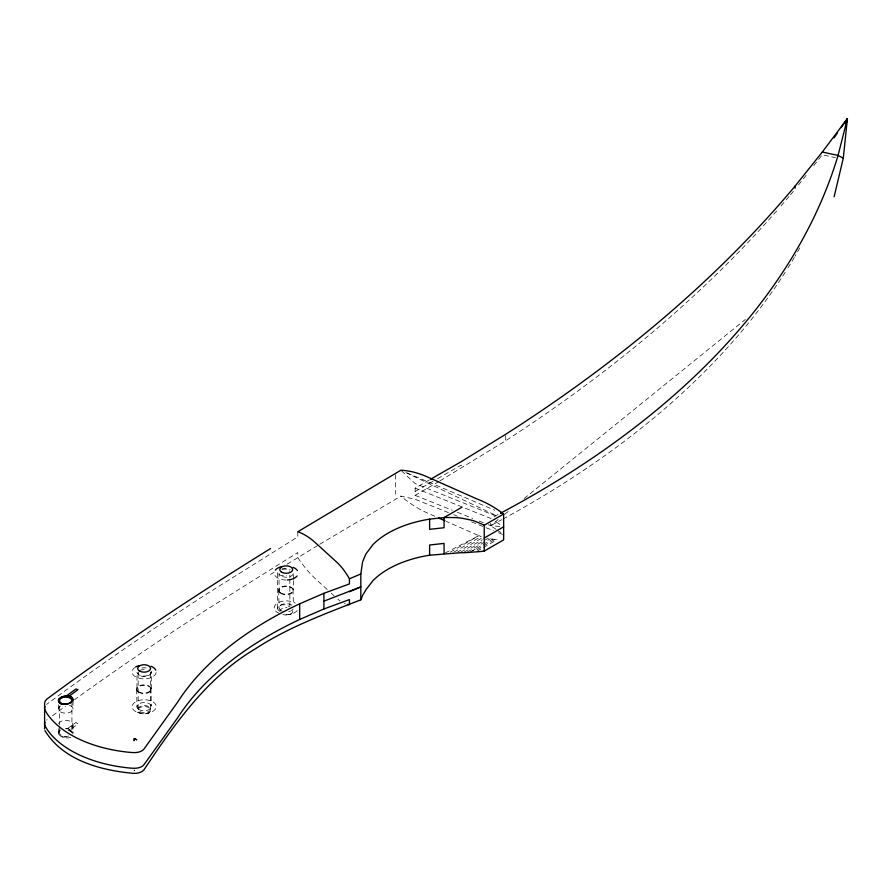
<?xml version="1.0" encoding="UTF-8"?>
<svg xmlns="http://www.w3.org/2000/svg" width="892" height="892" viewBox="0 0 892 892"><rect width="100%" height="100%" fill="white"/><g stroke="black" fill="none" stroke-linecap="round" stroke-linejoin="round"><path stroke-width="0.67" stroke-dasharray="4.46 3.34" d="M134.279 770.052L134.101 771.011L134.525 770.197M70.869 737.327C66.666 738.855 59.876 737.807 58.37 733.034L60.511 729.912M58.37 733.034L58.37 728.753M59.351 730.793L58.616 731.908A7.326 4.226 0 0 0 61.236 736.257A7.326 4.226 0 0 0 69.353 736.558M798.485 184.978L806.992 174.196M813.794 165.577L822.301 154.807L835.436 157.605M498.204 519.534L490.656 525.656L485.538 523.593M504.682 514.294L508.998 510.804M524.106 498.572L745.322 319.481M52.517 715.707L63.276 707.813A3727.824 2152.24 0 0 1 65.517 706.185M439.968 480.888L505.686 440.715A1823.036 1062.015 -0.3 0 0 776.676 210.925M270.588 574.392L274.134 572.207M287.146 564.179L318.645 544.934M319.793 544.231L400.854 496.108L415.137 499.264L448.486 512.644M429.32 479.963L415.137 488.102L415.137 495.35L438.786 481.58M450.27 552.181L478.87 535.668A85.498 59.218 49.2 0 0 481.178 536.438L451.943 553.296M457.083 552.349L482.349 537.776M460.841 552.115L482.293 539.749M464.219 552.037L488.069 538.277A85.498 59.218 49.2 0 0 499.297 539.805M467.508 551.903L490.344 538.746M471.868 551.078L475.157 549.182M469.671 552.349L492.607 539.125M477.008 549.717L494.859 539.426M477.042 551.223L482.94 547.822M483.408 547.543L497.089 539.66M432.865 481.357L415.137 491.525L415.137 488.102L490.656 518.408A1096.681 633.164 0 0 0 499.264 513.892M437.604 478.636L461.242 465.078L461.242 468.501M445.264 552.973L478.87 535.668L446.201 521.352M288.45 614.778L291.338 613.975M146.388 713.656L149.265 712.853M499.754 526.481L490.656 525.656L490.656 523.236M137.268 712.318A12.042 6.88 -0.5 0 0 156.178 707.166A12.042 6.88 -0.5 0 0 139.085 700.432A12.042 6.88 -0.5 0 0 137.268 712.318L140.825 713.332M495.952 516.022L415.137 483.587L400.854 470.24M415.137 495.35L452.255 510.246M457.373 512.298L472.738 518.464M479.138 521.028L484.256 523.08M453.627 514.706L457.473 516.245M471.578 521.909L493.387 530.662M498.517 532.725L503.645 534.776M407.198 472.95L494.77 510.235M65.696 728.675A7.326 4.226 0 0 1 69.353 729.232L70.869 729.912A7.326 4.226 0 0 1 72.765 733.993M434.817 516.29L427.223 512.922A91.898 59.463 53.1 0 1 400.854 496.108M405.86 472.626L497.379 516.122M72.04 732.198L66.543 729.344L75.876 722.498L78.028 723.88L69.364 730.236L69.353 729.232M496.063 521.92L501.482 525.433M496.063 529.357L490.656 525.656A1096.714 639.687 -0.3 0 0 501.717 519.735M497.156 530.104L501.482 533.07M327.174 589.501L315.891 579.22A94.742 41.4 69.9 0 1 297.794 557.623L297.794 552.527L209.765 607.686A3727.824 2152.24 0 0 0 74.515 699.685M331.278 593.236L334.021 595.733M293.044 589.59L293.357 604.542M278.717 590.604L279.084 608.266M150.982 688.468L151.339 706.141M136.643 689.483L137.011 707.144M505.686 435.564L505.686 440.715M395.334 474.711L395.334 494.201M297.794 531.755L297.794 536.85L209.765 592.009A3727.824 2152.24 0 0 0 63.276 692.147L47.142 703.989A11.875 6.857 0 0 0 46.574 704.435M293.368 579.321L293.368 572.608A7.214 4.159 0 0 1 287.012 577.213A7.214 4.159 0 0 1 279.04 573.534L279.04 590.995M293.368 580.67L293.368 590.069M289.844 575.006L289.844 577.782M289.844 579.164L289.844 606.906M277.49 608.288L277.49 572.24A6.177 3.568 0 0 0 286.756 575.329M151.305 688.936L151.305 671.486A7.214 4.159 0 0 1 144.95 676.091A7.214 4.159 0 0 1 136.978 672.412L136.978 689.873M150.514 673.07L150.514 709.118M138.149 673.07L138.149 709.118M73.021 700.633L73.021 708.928M73.021 724.605L73.021 732.901M71.929 701.982L71.929 732.901A6.233 3.601 0 0 0 67.301 729.422M70.869 729.912L70.869 731.128M59.463 706.007L59.463 724.828M59.463 726.177L59.463 732.901M58.37 704.78L58.37 708.928M285.864 580.023A12.042 6.958 0 0 1 274.212 572.463M281.917 569.732A7.214 4.159 0 0 1 290.045 569.553M292.732 610.864A6.456 3.691 -0.5 0 1 289.755 614.41A6.456 3.691 -0.5 0 1 282.887 614.454M279.91 611.756A6.456 3.691 -0.5 0 1 287.046 607.642M297.159 610.607A12.042 6.88 -0.5 0 1 283.132 614.432M279.341 613.44A12.042 6.88 -0.5 0 1 277.256 603.237A12.042 6.88 -0.5 0 1 295.252 603.137M293.055 609.091A7.214 4.125 -0.5 0 1 291.35 610.652M290.536 611.053A7.214 4.125 -0.5 0 1 288.629 611.644M282.407 611.276A7.214 4.125 -0.5 0 1 281.147 604.888A7.214 4.125 -0.5 0 1 292.353 605.534M156.133 672.557A12.042 6.958 0 0 1 139.687 678.411A12.042 6.958 0 0 1 134.692 667.629M141.761 668.019A7.214 4.159 0 0 1 147.972 668.42M502.932 519.077A1096.714 639.687 -0.3 0 0 761.512 306.38A1096.714 638.583 -0.2 0 0 786.398 270.387M799.789 247.931A1096.714 638.583 -0.2 0 1 795.028 256.238M794.326 257.42A1096.714 638.583 -0.2 0 1 787.145 269.217M282.073 568.795A6.177 3.568 0 0 1 289.632 571.315M58.616 723.512A7.326 4.226 0 0 1 66.967 720.435A7.326 4.226 0 0 1 72.988 724.973A7.326 4.226 0 0 1 65.696 728.831M68.807 736.023A6.233 3.601 0 0 1 60.745 735.086A6.233 3.601 0 0 1 61.28 730.358M279.296 610.808A6.177 3.568 0 0 1 279.91 605.456A6.177 3.568 0 0 1 289.019 606.504M150.302 672.144A6.177 3.568 0 0 1 144.337 676.638A6.177 3.568 0 0 1 138.36 672.144M139.966 670.539A6.177 3.568 0 0 1 147.425 669.97M46.574 720.112A11.875 6.857 0 0 1 47.142 719.654M69.353 705.271A7.326 4.226 0 0 1 71.694 711.359A7.326 4.226 0 0 1 60.979 712.173A7.326 4.226 0 0 1 60.511 705.94M345.416 603.828A47.967 20.962 69.9 0 1 344.368 603.416M340.064 600.918A47.967 20.962 69.9 0 1 337.867 599.212M793.367 191.356A1823.036 1062.015 -0.3 0 1 789.911 195.493M789.041 196.519A1823.036 1062.015 -0.3 0 1 780.244 206.821M280.746 593.247A7.214 4.159 0 0 0 293.011 591.909A7.214 4.159 0 0 0 284.871 586.445A7.214 4.159 0 0 0 280.746 593.247M280.411 592.823A7.214 4.125 -0.5 0 0 292.688 591.418A7.214 4.125 -0.5 0 0 284.537 586.055A7.214 4.125 -0.5 0 0 280.411 592.823M138.673 692.125A7.214 4.159 0 0 0 150.949 690.787A7.214 4.159 0 0 0 142.798 685.312A7.214 4.159 0 0 0 138.673 692.125M139.364 712.619A6.456 3.691 -0.5 0 0 150.347 711.37A6.456 3.691 -0.5 0 0 143.055 706.576A6.456 3.691 -0.5 0 0 139.364 712.619M138.717 709.363A7.214 4.125 -0.5 0 0 150.982 707.958A7.214 4.125 -0.5 0 0 142.843 702.606A7.214 4.125 -0.5 0 0 138.717 709.363M138.349 691.69A7.214 4.125 -0.5 0 0 150.614 690.297A7.214 4.125 -0.5 0 0 142.475 684.933A7.214 4.125 -0.5 0 0 138.349 691.69M139.966 711.638A6.177 3.568 0 0 0 150.302 710.043A6.177 3.568 0 0 0 142.731 705.672A6.177 3.568 0 0 0 139.966 711.638"/><path stroke-width="1.34" d="M834.12 196.742L843.297 158.163L847.4 118.603L822.301 152.03L795.084 186.105A1822.98 1052.493 0 0 1 505.686 434.281L461.242 461.655L430.502 479.283M44.923 730.57C63.076 760.452 100.852 770.42 133.588 773.364C137.29 773.487 141.56 772.762 144.025 769.729C174.687 723.947 207.212 677.117 255.736 648.596C288.294 627.321 324.844 613.886 360.825 599.814L360.825 573.957L361.717 567.635A74.895 7.604 -85.9 0 1 362.654 561.737L362.676 561.692A105.858 24.017 -80.5 0 1 366.066 553.765L372.99 544.588A93.794 54.144 0 0 1 429.621 519.144L444.06 517.55A177.24 144.638 -3.3 0 1 455.879 517.639L459.659 517.895A130.477 105.724 12.2 0 1 472.972 520.56L475.871 521.608A104.308 81.83 26.5 0 1 484.245 525.221L503.645 514.015L503.645 534.564M846.151 123.888L847.4 118.603L841.123 127.656M847.4 118.603L838.056 155.442A1096.681 633.164 0 0 1 500.49 513.235M58.616 699.439C58.069 706.821 71.873 704.992 73.021 698.982C70.802 693.575 61.492 695.649 58.616 699.54A7.326 4.226 0 0 0 62.027 704.301M360.825 599.814L361.717 597.896A74.895 7.604 -85.9 0 0 362.654 595.176A105.858 24.017 -80.5 0 0 366.066 589.523L372.99 580.636A93.794 54.144 0 0 1 429.621 555.203L459.659 552.806A130.477 105.724 12.2 0 0 472.972 552.059L475.871 551.903A104.308 81.83 26.5 0 0 484.245 551.078L503.645 539.872L503.645 534.776M834.065 137.836L837.209 133.309M58.616 699.54L60.511 697.644A7.326 4.226 0 0 1 69.353 696.975L70.869 697.644A7.326 4.226 0 0 1 73.021 700.633M66.543 695.86L75.876 689.014L78.028 689.616L69.364 695.972L69.353 696.975M270.588 548.524C194.233 595.789 119.35 645.485 47.142 698.893L45.28 700.844L44.6 703.041L44.6 728.909M461.922 507.236L444.06 517.55L444.06 527.73L429.621 529.335L429.621 519.144M484.245 538.032L503.645 526.837M44.99 706.475A11.875 6.857 0 0 0 45.18 710.344L47.098 713.723A107.508 62.072 0 0 0 131.124 752.469L133.588 752.603A10.28 5.932 0 0 0 144.025 748.968L177.642 702.115A396.907 229.144 0 0 1 299.679 603.806L323.896 593.314L349.43 583.914L349.43 578.819A47.967 20.962 69.9 0 0 336.763 562.183L315.891 543.161A94.742 41.4 69.9 0 0 297.794 531.755L400.854 470.24A91.898 59.463 53.1 0 1 427.223 476.863L476.551 498.784A85.498 57.712 47.8 0 1 503.645 514.015L501.114 512.933M44.99 722.152A11.875 6.857 0 0 0 45.18 726.021L47.098 729.4A107.508 62.072 0 0 0 131.124 768.146L133.588 768.268A10.28 5.932 0 0 0 144.025 764.634L177.642 717.792A396.907 229.144 0 0 1 299.679 619.472L323.896 608.98L349.43 599.591L349.43 604.687A47.967 20.962 69.9 0 1 347.467 604.419M349.43 578.819L360.825 573.957M349.43 591.764L360.825 586.88L323.896 601.152M822.301 152.03L838.056 155.442L843.297 158.163M438.608 517.973L444.93 520.783M795.084 186.105L795.084 188.223M484.245 525.221L484.245 551.078M444.06 553.597L444.06 543.406L429.621 545.012L429.621 555.203M323.896 593.314L323.896 608.98M299.679 603.806L299.679 619.472M70.869 696.418L70.869 697.644M297.125 576.009A12.042 6.958 0 0 1 287.257 580.001M275.293 570.133A12.042 6.958 0 0 1 281.114 566.766M293.111 567.379A12.042 6.958 0 0 1 297.404 570.512M135.617 667.038A12.042 6.958 0 0 1 139.052 665.644M151.049 666.257A12.042 6.958 0 0 1 155.777 670.148M68.807 703.755A6.233 3.601 0 0 1 59.485 700.945A6.233 3.601 0 0 1 67.825 697.254A6.233 3.601 0 0 1 70.1 703.175M134.279 738.565L134.101 740.717L134.525 738.866L136.766 739.791L134.279 738.543M281.315 572.006A6.456 3.724 0 0 0 292.297 570.802A6.456 3.724 0 0 0 285.005 565.907A6.456 3.724 0 0 0 281.315 572.006M139.252 670.873A6.456 3.724 0 0 0 150.224 669.68A6.456 3.724 0 0 0 142.943 664.785A6.456 3.724 0 0 0 139.252 670.873"/></g></svg>
